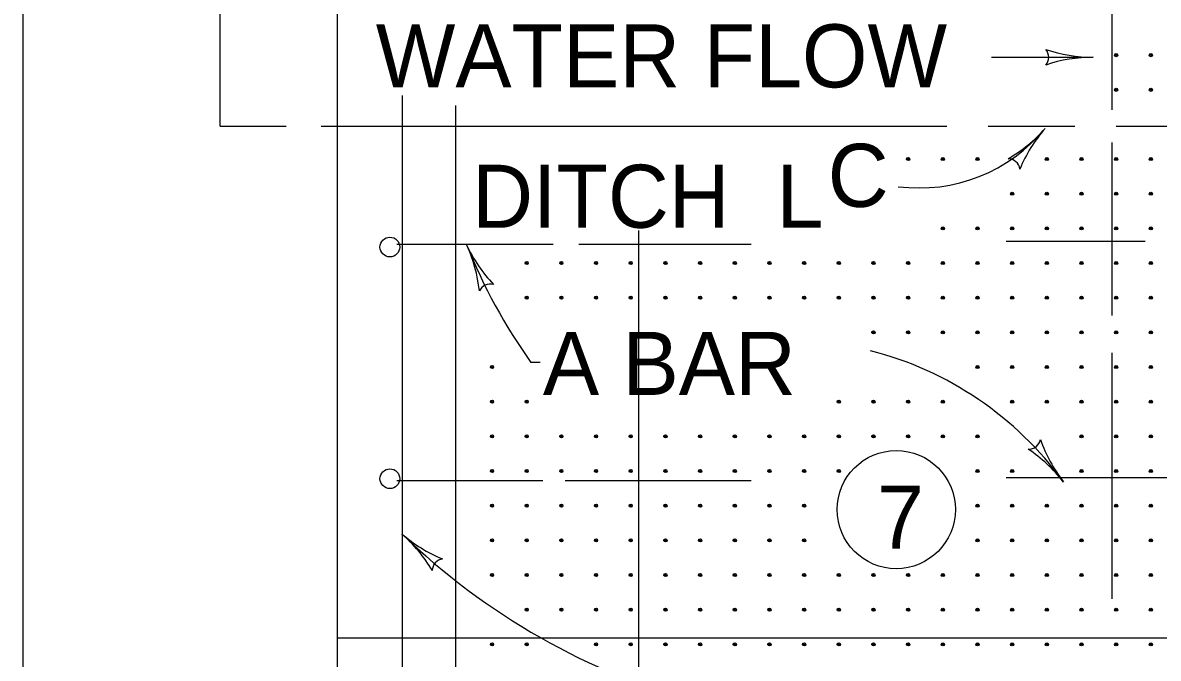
# Model space of a CAD drawing. Extents: x 997.6 to 1037, y 998.9 to 1022.8.
# Drawn here: x 1007 to 1010.603, y 1015.578 to 1017.595 of the extents above; entities that cross this region are included whole.
import ezdxf

# ---------------------------------------------------------------- set-up
doc = ezdxf.new("R2010")
doc.units = 0
for name, color, linetype in [('Level 1', 7, 'Continuous'), ('Level 10', 7, 'Continuous'), ('Level 11', 7, 'Continuous'), ('Level 2', 7, 'Continuous'), ('Level 4', 7, 'Continuous')]:
    doc.layers.add(name, color=color, linetype=linetype)

msp = doc.modelspace()

# ---------------------------------------------------------------- linework, layer by layer
at = {"layer": 'Level 1'}
for p, q in [((1007.9992, 1014.141), (1007.9992, 1020.3921)), ((1007.6263, 1017.2671), (1007.6263, 1018.0171)), ((1010.0741, 1017.4853), (1010.396, 1017.4853)), ((1008.3742, 1014.5171), (1008.3742, 1017.3322)), ((1007.6263, 1017.2671), (1007.8358, 1017.2671)), ((1008.6126, 1016.5179), (1008.6413, 1016.5179)), ((1014.231, 1015.6421), (1007.9992, 1015.6421))]:
    msp.add_line(p, q, dxfattribs=at)
for points in [[(1007.9468, 1017.2671), (1009.9317, 1017.2671)], [(1010.0637, 1017.2671), (1010.3378, 1017.2671)], [(1010.4698, 1017.2671), (1011.2618, 1017.2671)]]:
    msp.add_lwpolyline(points, dxfattribs=at)
msp.add_circle((1009.7716, 1016.0498), 0.1875, dxfattribs=at)
for centre, radius, start, end in [((1010.2178, 1017.4853), 0.0375, 318.7746, 40.8913), ((1010.396, 1017.0165), 0.4688, 90, 108.6688), ((1010.396, 1017.954), 0.4688, 251.3472, 269.9939), ((1010.396, 1017.0165), 0.4688, 89.9878, 90), ((1009.8439, 1017.5887), 0.5183, 262.7082, 320.5834), ((1009.8923, 1017.5692), 0.4687, 300.0076, 318.6543), ((1010.5962, 1016.95), 0.4687, 138.6604, 157.3292), ((1010.5962, 1016.95), 0.4687, 138.6482, 138.6604), ((1010.1265, 1017.1258), 0.0375, 7.435, 89.5517), ((1008.8339, 1017.0868), 0.4687, 204.7844, 204.7967), ((1008.8339, 1017.0868), 0.4687, 204.7844, 204.7967), ((1010.0581, 1017.5499), 1.7767, 201.7957, 215.5506), ((1008.8339, 1017.0868), 0.4687, 204.7967, 223.4654), ((1008.8339, 1017.0868), 0.4687, 204.7967, 223.4654), ((1007.9829, 1016.6936), 0.4687, 6.1438, 24.7905), ((1007.9829, 1016.6936), 0.4687, 6.1438, 24.7905), ((1008.4831, 1016.7283), 0.0375, 73.5713, 155.688), ((1008.4831, 1016.7283), 0.0375, 73.5713, 155.688), ((1009.4196, 1015.4977), 1.0902, 35.9891, 75.6534), ((1010.1925, 1016.2792), 0.0375, 266.5895, 348.7062), ((1010.6721, 1016.4257), 0.4687, 199.1621, 217.8088), ((1009.9314, 1015.8509), 0.4687, 37.8149, 56.4837), ((1009.9314, 1015.8509), 0.4687, 37.8027, 37.8149), ((1008.5101, 1016.3269), 0.4687, 228.978, 228.9902), ((1008.5101, 1016.3269), 0.4687, 228.978, 228.9902), ((1009.7257, 1017.5497), 2.1921, 225.9859, 254.7818), ((1008.5101, 1016.3269), 0.4687, 228.9902, 247.659), ((1008.5101, 1016.3269), 0.4687, 228.9902, 247.659), ((1007.8949, 1015.6194), 0.4687, 30.3374, 48.9841), ((1007.8949, 1015.6194), 0.4687, 30.3374, 48.9841), ((1008.337, 1015.8562), 0.0375, 97.7648, 179.8815), ((1008.337, 1015.8562), 0.0375, 97.7648, 179.8815), ((1010.4221, 1017.4716), 2.0388, 263.155, 309.216)]:
    msp.add_arc(centre, radius, start, end, dxfattribs=at)
at = {"layer": 'Level 10'}
msp.add_line((1007, 1021.5), (1007, 1000.5), dxfattribs=at)
at = {"layer": 'Level 11'}
msp.add_lwpolyline([(1007, 1000.5), (1035.5, 1000.5), (1035.5, 1021.5), (1007, 1021.5)], close=True, dxfattribs=at)
at = {"layer": 'Level 2'}
for p, q in [((1010.4554, 1017.8613), (1010.4554, 1017.3188)), ((1008.2047, 1014.5171), (1008.2047, 1017.3643)), ((1010.4554, 1017.2152), (1010.4554, 1016.6661)), ((1008.9547, 1014.5171), (1008.9547, 1016.9355)), ((1010.5611, 1016.9011), (1010.1202, 1016.9011)), ((1008.1867, 1016.8921), (1008.6828, 1016.8921)), ((1008.7641, 1016.8921), (1009.3117, 1016.8921)), ((1010.4554, 1016.5468), (1010.4554, 1015.7662)), ((1010.6912, 1016.1511), (1010.1202, 1016.1511)), ((1008.1867, 1016.1421), (1008.6503, 1016.1421)), ((1008.7208, 1016.1421), (1009.3117, 1016.1421))]:
    msp.add_line(p, q, dxfattribs=at)
for centre in [(1008.1649, 1016.8831), (1008.1649, 1016.148)]:
    msp.add_circle(centre, 0.0313, dxfattribs=at)
at = {"layer": 'Level 4'}
for centre, radius in [((1010.4692, 1017.4921), 0.005), ((1010.4692, 1017.4921), 0.0025), ((1010.5792, 1017.4921), 0.005), ((1010.5792, 1017.4921), 0.0025), ((1010.4692, 1017.3821), 0.005), ((1010.4692, 1017.3821), 0.0025), ((1010.5792, 1017.3821), 0.005), ((1010.5792, 1017.3821), 0.0025), ((1009.8092, 1017.1621), 0.005), ((1009.8092, 1017.1621), 0.0025), ((1009.9192, 1017.1621), 0.005), ((1009.9192, 1017.1621), 0.0025), ((1010.0292, 1017.1621), 0.005), ((1010.0292, 1017.1621), 0.0025), ((1010.2492, 1017.1621), 0.005), ((1010.2492, 1017.1621), 0.0025), ((1010.3592, 1017.1621), 0.005), ((1010.3592, 1017.1621), 0.0025), ((1010.4692, 1017.1621), 0.005), ((1010.4692, 1017.1621), 0.0025), ((1010.5792, 1017.1621), 0.005), ((1010.5792, 1017.1621), 0.0025), ((1010.1392, 1017.0521), 0.005), ((1010.1392, 1017.0521), 0.0025), ((1010.2492, 1017.0521), 0.005), ((1010.2492, 1017.0521), 0.0025), ((1010.3592, 1017.0521), 0.005), ((1010.3592, 1017.0521), 0.0025), ((1010.4692, 1017.0521), 0.005), ((1010.4692, 1017.0521), 0.0025), ((1010.5792, 1017.0521), 0.005), ((1010.5792, 1017.0521), 0.0025), ((1009.9192, 1016.9421), 0.005), ((1009.9192, 1016.9421), 0.0025), ((1010.0292, 1016.9421), 0.005), ((1010.0292, 1016.9421), 0.0025), ((1010.1392, 1016.9421), 0.005), ((1010.1392, 1016.9421), 0.0025), ((1010.2492, 1016.9421), 0.005), ((1010.2492, 1016.9421), 0.0025), ((1010.3592, 1016.9421), 0.005), ((1010.3592, 1016.9421), 0.0025), ((1010.4692, 1016.9421), 0.005), ((1010.4692, 1016.9421), 0.0025), ((1010.5792, 1016.9421), 0.005), ((1010.5792, 1016.9421), 0.0025), ((1008.5992, 1016.8321), 0.005), ((1008.5992, 1016.8321), 0.0025), ((1008.7092, 1016.8321), 0.005), ((1008.7092, 1016.8321), 0.0025), ((1008.8192, 1016.8321), 0.005), ((1008.8192, 1016.8321), 0.0025), ((1008.9292, 1016.8321), 0.005), ((1008.9292, 1016.8321), 0.0025), ((1009.0392, 1016.8321), 0.005), ((1009.0392, 1016.8321), 0.0025), ((1009.1492, 1016.8321), 0.005), ((1009.1492, 1016.8321), 0.0025), ((1009.2592, 1016.8321), 0.005), ((1009.2592, 1016.8321), 0.0025), ((1009.3692, 1016.8321), 0.005), ((1009.3692, 1016.8321), 0.0025), ((1009.4792, 1016.8321), 0.005), ((1009.4792, 1016.8321), 0.0025), ((1009.5892, 1016.8321), 0.005), ((1009.5892, 1016.8321), 0.0025), ((1009.6992, 1016.8321), 0.005), ((1009.6992, 1016.8321), 0.0025), ((1009.8092, 1016.8321), 0.005), ((1009.8092, 1016.8321), 0.0025), ((1009.9192, 1016.8321), 0.005), ((1009.9192, 1016.8321), 0.0025), ((1010.0292, 1016.8321), 0.005), ((1010.0292, 1016.8321), 0.0025), ((1010.1392, 1016.8321), 0.005), ((1010.1392, 1016.8321), 0.0025), ((1010.2492, 1016.8321), 0.005), ((1010.2492, 1016.8321), 0.0025), ((1010.3592, 1016.8321), 0.005), ((1010.3592, 1016.8321), 0.0025), ((1010.4692, 1016.8321), 0.005), ((1010.4692, 1016.8321), 0.0025), ((1010.5792, 1016.8321), 0.005), ((1010.5792, 1016.8321), 0.0025), ((1008.5992, 1016.7221), 0.005), ((1008.5992, 1016.7221), 0.0025), ((1008.7092, 1016.7221), 0.005), ((1008.7092, 1016.7221), 0.0025), ((1008.8192, 1016.7221), 0.005), ((1008.8192, 1016.7221), 0.0025), ((1008.9292, 1016.7221), 0.005), ((1008.9292, 1016.7221), 0.0025), ((1009.0392, 1016.7221), 0.005), ((1009.0392, 1016.7221), 0.0025), ((1009.1492, 1016.7221), 0.005), ((1009.1492, 1016.7221), 0.0025), ((1009.2592, 1016.7221), 0.005), ((1009.2592, 1016.7221), 0.0025), ((1009.3692, 1016.7221), 0.005), ((1009.3692, 1016.7221), 0.0025), ((1009.4792, 1016.7221), 0.005), ((1009.4792, 1016.7221), 0.0025), ((1009.5892, 1016.7221), 0.005), ((1009.5892, 1016.7221), 0.0025), ((1009.6992, 1016.7221), 0.005), ((1009.6992, 1016.7221), 0.0025), ((1009.8092, 1016.7221), 0.005), ((1009.8092, 1016.7221), 0.0025), ((1009.9192, 1016.7221), 0.005), ((1009.9192, 1016.7221), 0.0025), ((1010.0292, 1016.7221), 0.005), ((1010.0292, 1016.7221), 0.0025), ((1010.1392, 1016.7221), 0.005), ((1010.1392, 1016.7221), 0.0025), ((1010.2492, 1016.7221), 0.005), ((1010.2492, 1016.7221), 0.0025), ((1010.3592, 1016.7221), 0.005), ((1010.3592, 1016.7221), 0.0025), ((1010.4692, 1016.7221), 0.005), ((1010.4692, 1016.7221), 0.0025), ((1010.5792, 1016.7221), 0.005), ((1010.5792, 1016.7221), 0.0025), ((1009.6992, 1016.6121), 0.005), ((1009.6992, 1016.6121), 0.0025), ((1009.8092, 1016.6121), 0.005), ((1009.8092, 1016.6121), 0.0025), ((1009.9192, 1016.6121), 0.005), ((1009.9192, 1016.6121), 0.0025), ((1010.0292, 1016.6121), 0.005), ((1010.0292, 1016.6121), 0.0025), ((1010.1392, 1016.6121), 0.005), ((1010.1392, 1016.6121), 0.0025), ((1010.2492, 1016.6121), 0.005), ((1010.2492, 1016.6121), 0.0025), ((1010.3592, 1016.6121), 0.005), ((1010.3592, 1016.6121), 0.0025), ((1010.4692, 1016.6121), 0.005), ((1010.4692, 1016.6121), 0.0025), ((1010.5792, 1016.6121), 0.005), ((1010.5792, 1016.6121), 0.0025), ((1008.4892, 1016.5021), 0.005), ((1008.4892, 1016.5021), 0.0025), ((1010.0292, 1016.5021), 0.005), ((1010.0292, 1016.5021), 0.0025), ((1010.1392, 1016.5021), 0.005), ((1010.1392, 1016.5021), 0.0025), ((1010.2492, 1016.5021), 0.005), ((1010.2492, 1016.5021), 0.0025), ((1010.3592, 1016.5021), 0.005), ((1010.3592, 1016.5021), 0.0025), ((1010.4692, 1016.5021), 0.005), ((1010.4692, 1016.5021), 0.0025), ((1010.5792, 1016.5021), 0.005), ((1010.5792, 1016.5021), 0.0025), ((1008.4892, 1016.3921), 0.005), ((1008.5992, 1016.3921), 0.005), ((1009.5892, 1016.3921), 0.005), ((1009.6992, 1016.3921), 0.005), ((1009.8092, 1016.3921), 0.005), ((1009.9192, 1016.3921), 0.005), ((1010.1392, 1016.3921), 0.005), ((1010.2492, 1016.3921), 0.005), ((1010.3592, 1016.3921), 0.005), ((1010.4692, 1016.3921), 0.005), ((1010.5792, 1016.3921), 0.005), ((1008.4892, 1016.3921), 0.0025), ((1008.5992, 1016.3921), 0.0025), ((1009.5892, 1016.3921), 0.0025), ((1009.6992, 1016.3921), 0.0025), ((1009.8092, 1016.3921), 0.0025), ((1009.9192, 1016.3921), 0.0025), ((1010.1392, 1016.3921), 0.0025), ((1010.2492, 1016.3921), 0.0025), ((1010.3592, 1016.3921), 0.0025), ((1010.4692, 1016.3921), 0.0025), ((1010.5792, 1016.3921), 0.0025), ((1008.4892, 1016.2821), 0.005), ((1008.4892, 1016.2821), 0.0025), ((1008.5992, 1016.2821), 0.005), ((1008.5992, 1016.2821), 0.0025), ((1008.7092, 1016.2821), 0.005), ((1008.7092, 1016.2821), 0.0025), ((1008.8192, 1016.2821), 0.005), ((1008.8192, 1016.2821), 0.0025), ((1008.9292, 1016.2821), 0.005), ((1008.9292, 1016.2821), 0.0025), ((1009.0392, 1016.2821), 0.005), ((1009.0392, 1016.2821), 0.0025), ((1009.1492, 1016.2821), 0.005), ((1009.1492, 1016.2821), 0.0025), ((1009.2592, 1016.2821), 0.005), ((1009.2592, 1016.2821), 0.0025), ((1009.3692, 1016.2821), 0.005), ((1009.3692, 1016.2821), 0.0025), ((1009.4792, 1016.2821), 0.005), ((1009.4792, 1016.2821), 0.0025), ((1009.5892, 1016.2821), 0.005), ((1009.5892, 1016.2821), 0.0025), ((1009.6992, 1016.2821), 0.005), ((1009.6992, 1016.2821), 0.0025), ((1009.8092, 1016.2821), 0.005), ((1009.8092, 1016.2821), 0.0025), ((1009.9192, 1016.2821), 0.005), ((1009.9192, 1016.2821), 0.0025), ((1010.0292, 1016.2821), 0.005), ((1010.0292, 1016.2821), 0.0025), ((1010.3592, 1016.2821), 0.005), ((1010.3592, 1016.2821), 0.0025), ((1010.4692, 1016.2821), 0.005), ((1010.4692, 1016.2821), 0.0025), ((1010.5792, 1016.2821), 0.005), ((1010.5792, 1016.2821), 0.0025), ((1008.4892, 1016.1721), 0.005), ((1008.4892, 1016.1721), 0.0025), ((1008.5992, 1016.1721), 0.005), ((1008.5992, 1016.1721), 0.0025), ((1008.7092, 1016.1721), 0.005), ((1008.7092, 1016.1721), 0.0025), ((1008.8192, 1016.1721), 0.005), ((1008.8192, 1016.1721), 0.0025), ((1008.9292, 1016.1721), 0.005), ((1008.9292, 1016.1721), 0.0025), ((1009.0392, 1016.1721), 0.005), ((1009.0392, 1016.1721), 0.0025), ((1009.1492, 1016.1721), 0.005), ((1009.1492, 1016.1721), 0.0025), ((1009.2592, 1016.1721), 0.005), ((1009.2592, 1016.1721), 0.0025), ((1009.3692, 1016.1721), 0.005), ((1009.3692, 1016.1721), 0.0025), ((1009.4792, 1016.1721), 0.005), ((1009.4792, 1016.1721), 0.0025), ((1009.5892, 1016.1721), 0.005), ((1009.5892, 1016.1721), 0.0025), ((1010.0292, 1016.1721), 0.005), ((1010.0292, 1016.1721), 0.0025), ((1010.1392, 1016.1721), 0.005), ((1010.1392, 1016.1721), 0.0025), ((1010.3592, 1016.1721), 0.005), ((1010.3592, 1016.1721), 0.0025), ((1010.4692, 1016.1721), 0.005), ((1010.4692, 1016.1721), 0.0025), ((1010.5792, 1016.1721), 0.005), ((1010.5792, 1016.1721), 0.0025), ((1008.4892, 1016.0621), 0.005), ((1008.4892, 1016.0621), 0.0025), ((1008.5992, 1016.0621), 0.005), ((1008.5992, 1016.0621), 0.0025), ((1008.7092, 1016.0621), 0.005), ((1008.7092, 1016.0621), 0.0025), ((1008.8192, 1016.0621), 0.005), ((1008.8192, 1016.0621), 0.0025), ((1008.9292, 1016.0621), 0.005), ((1008.9292, 1016.0621), 0.0025), ((1009.0392, 1016.0621), 0.005), ((1009.0392, 1016.0621), 0.0025), ((1009.1492, 1016.0621), 0.005), ((1009.1492, 1016.0621), 0.0025), ((1009.2592, 1016.0621), 0.005), ((1009.2592, 1016.0621), 0.0025), ((1009.3692, 1016.0621), 0.005), ((1009.3692, 1016.0621), 0.0025), ((1009.4792, 1016.0621), 0.005), ((1009.4792, 1016.0621), 0.0025), ((1010.0292, 1016.0621), 0.005), ((1010.0292, 1016.0621), 0.0025), ((1010.1392, 1016.0621), 0.005), ((1010.1392, 1016.0621), 0.0025), ((1010.2492, 1016.0621), 0.005), ((1010.2492, 1016.0621), 0.0025), ((1010.3592, 1016.0621), 0.005), ((1010.3592, 1016.0621), 0.0025), ((1010.4692, 1016.0621), 0.005), ((1010.4692, 1016.0621), 0.0025), ((1010.5792, 1016.0621), 0.005), ((1010.5792, 1016.0621), 0.0025), ((1008.4892, 1015.9521), 0.005), ((1008.4892, 1015.9521), 0.0025), ((1008.5992, 1015.9521), 0.005), ((1008.5992, 1015.9521), 0.0025), ((1008.7092, 1015.9521), 0.005), ((1008.7092, 1015.9521), 0.0025), ((1008.8192, 1015.9521), 0.005), ((1008.8192, 1015.9521), 0.0025), ((1008.9292, 1015.9521), 0.005), ((1008.9292, 1015.9521), 0.0025), ((1009.0392, 1015.9521), 0.005), ((1009.0392, 1015.9521), 0.0025), ((1009.1492, 1015.9521), 0.005), ((1009.1492, 1015.9521), 0.0025), ((1009.2592, 1015.9521), 0.005), ((1009.2592, 1015.9521), 0.0025), ((1009.3692, 1015.9521), 0.005), ((1009.3692, 1015.9521), 0.0025), ((1009.4792, 1015.9521), 0.005), ((1009.4792, 1015.9521), 0.0025), ((1010.0292, 1015.9521), 0.005), ((1010.0292, 1015.9521), 0.0025), ((1010.1392, 1015.9521), 0.005), ((1010.1392, 1015.9521), 0.0025), ((1010.2492, 1015.9521), 0.005), ((1010.2492, 1015.9521), 0.0025), ((1010.3592, 1015.9521), 0.005), ((1010.3592, 1015.9521), 0.0025), ((1010.4692, 1015.9521), 0.005), ((1010.4692, 1015.9521), 0.0025), ((1010.5792, 1015.9521), 0.005), ((1010.5792, 1015.9521), 0.0025), ((1008.4892, 1015.8421), 0.005), ((1008.4892, 1015.8421), 0.0025), ((1008.5992, 1015.8421), 0.005), ((1008.5992, 1015.8421), 0.0025), ((1008.7092, 1015.8421), 0.005), ((1008.7092, 1015.8421), 0.0025), ((1008.8192, 1015.8421), 0.005), ((1008.8192, 1015.8421), 0.0025), ((1008.9292, 1015.8421), 0.005), ((1008.9292, 1015.8421), 0.0025), ((1009.0392, 1015.8421), 0.005), ((1009.0392, 1015.8421), 0.0025), ((1009.1492, 1015.8421), 0.005), ((1009.1492, 1015.8421), 0.0025), ((1009.2592, 1015.8421), 0.005), ((1009.2592, 1015.8421), 0.0025), ((1009.3692, 1015.8421), 0.005), ((1009.3692, 1015.8421), 0.0025), ((1009.4792, 1015.8421), 0.005), ((1009.4792, 1015.8421), 0.0025), ((1009.5892, 1015.8421), 0.005), ((1009.5892, 1015.8421), 0.0025), ((1009.6992, 1015.8421), 0.005), ((1009.6992, 1015.8421), 0.0025), ((1009.8092, 1015.8421), 0.005), ((1009.8092, 1015.8421), 0.0025), ((1009.9192, 1015.8421), 0.005), ((1009.9192, 1015.8421), 0.0025), ((1010.0292, 1015.8421), 0.005), ((1010.0292, 1015.8421), 0.0025), ((1010.1392, 1015.8421), 0.005), ((1010.1392, 1015.8421), 0.0025), ((1010.2492, 1015.8421), 0.005), ((1010.2492, 1015.8421), 0.0025), ((1010.3592, 1015.8421), 0.005), ((1010.3592, 1015.8421), 0.0025), ((1010.4692, 1015.8421), 0.005), ((1010.4692, 1015.8421), 0.0025), ((1010.5792, 1015.8421), 0.005), ((1010.5792, 1015.8421), 0.0025), ((1008.5992, 1015.7321), 0.005), ((1008.5992, 1015.7321), 0.0025), ((1008.7092, 1015.7321), 0.005), ((1008.7092, 1015.7321), 0.0025), ((1008.8192, 1015.7321), 0.005), ((1008.8192, 1015.7321), 0.0025), ((1008.9292, 1015.7321), 0.005), ((1008.9292, 1015.7321), 0.0025), ((1009.0392, 1015.7321), 0.005), ((1009.0392, 1015.7321), 0.0025), ((1009.1492, 1015.7321), 0.005), ((1009.1492, 1015.7321), 0.0025), ((1009.2592, 1015.7321), 0.005), ((1009.2592, 1015.7321), 0.0025), ((1009.3692, 1015.7321), 0.005), ((1009.3692, 1015.7321), 0.0025), ((1009.4792, 1015.7321), 0.005), ((1009.4792, 1015.7321), 0.0025), ((1009.5892, 1015.7321), 0.005), ((1009.5892, 1015.7321), 0.0025), ((1009.6992, 1015.7321), 0.005), ((1009.6992, 1015.7321), 0.0025), ((1009.8092, 1015.7321), 0.005), ((1009.8092, 1015.7321), 0.0025), ((1009.9192, 1015.7321), 0.005), ((1009.9192, 1015.7321), 0.0025), ((1010.0292, 1015.7321), 0.005), ((1010.0292, 1015.7321), 0.0025), ((1010.1392, 1015.7321), 0.005), ((1010.1392, 1015.7321), 0.0025), ((1010.2492, 1015.7321), 0.005), ((1010.2492, 1015.7321), 0.0025), ((1010.3592, 1015.7321), 0.005), ((1010.3592, 1015.7321), 0.0025), ((1010.4692, 1015.7321), 0.005), ((1010.4692, 1015.7321), 0.0025), ((1010.5792, 1015.7321), 0.005), ((1010.5792, 1015.7321), 0.0025), ((1008.4892, 1015.6221), 0.005), ((1008.4892, 1015.6221), 0.0025), ((1008.5992, 1015.6221), 0.005), ((1008.5992, 1015.6221), 0.0025), ((1008.8192, 1015.6221), 0.005), ((1008.8192, 1015.6221), 0.0025), ((1008.9292, 1015.6221), 0.005), ((1008.9292, 1015.6221), 0.0025), ((1009.0392, 1015.6221), 0.005), ((1009.0392, 1015.6221), 0.0025), ((1009.1492, 1015.6221), 0.005), ((1009.1492, 1015.6221), 0.0025), ((1009.2592, 1015.6221), 0.005), ((1009.2592, 1015.6221), 0.0025), ((1009.3692, 1015.6221), 0.005), ((1009.3692, 1015.6221), 0.0025), ((1009.4792, 1015.6221), 0.005), ((1009.4792, 1015.6221), 0.0025), ((1009.5892, 1015.6221), 0.005), ((1009.5892, 1015.6221), 0.0025), ((1009.6992, 1015.6221), 0.005), ((1009.6992, 1015.6221), 0.0025), ((1009.8092, 1015.6221), 0.005), ((1009.8092, 1015.6221), 0.0025), ((1009.9192, 1015.6221), 0.005), ((1009.9192, 1015.6221), 0.0025), ((1010.0292, 1015.6221), 0.005), ((1010.0292, 1015.6221), 0.0025), ((1010.1392, 1015.6221), 0.005), ((1010.1392, 1015.6221), 0.0025), ((1010.2492, 1015.6221), 0.005), ((1010.2492, 1015.6221), 0.0025), ((1010.3592, 1015.6221), 0.005), ((1010.3592, 1015.6221), 0.0025), ((1010.4692, 1015.6221), 0.005), ((1010.4692, 1015.6221), 0.0025), ((1010.5792, 1015.6221), 0.005), ((1010.5792, 1015.6221), 0.0025)]:
    msp.add_circle(centre, radius, dxfattribs=at)

# ---------------------------------------------------------------- texts
at = {"layer": 'Level 1'}
for s, p in [('WATER FLOW', (1008.1203, 1017.3897)), ('C', (1009.5542, 1017.0105)), ('DITCH  L', (1008.426, 1016.9442)), ('A BAR', (1008.6505, 1016.4138)), ('7', (1009.711, 1015.9263))]:
    msp.add_text(s, height=0.2, dxfattribs=at).set_placement(p)

doc.saveas('drawing.dxf')
